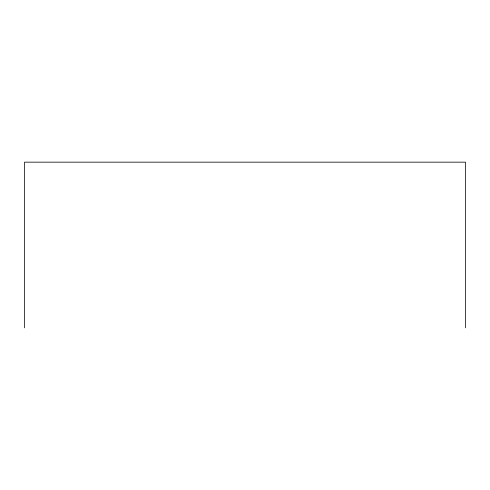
<?xml version="1.0" encoding="UTF-8"?>
<svg xmlns="http://www.w3.org/2000/svg" width="490" height="490" viewBox="0 0 490 490"><rect width="100%" height="100%" fill="white"/><g stroke="black" fill="none" stroke-linecap="round" stroke-linejoin="round"><path stroke-width="0.73" d="M465.5 327.841L465.5 162.159L24.5 162.159L24.5 327.841"/></g></svg>
